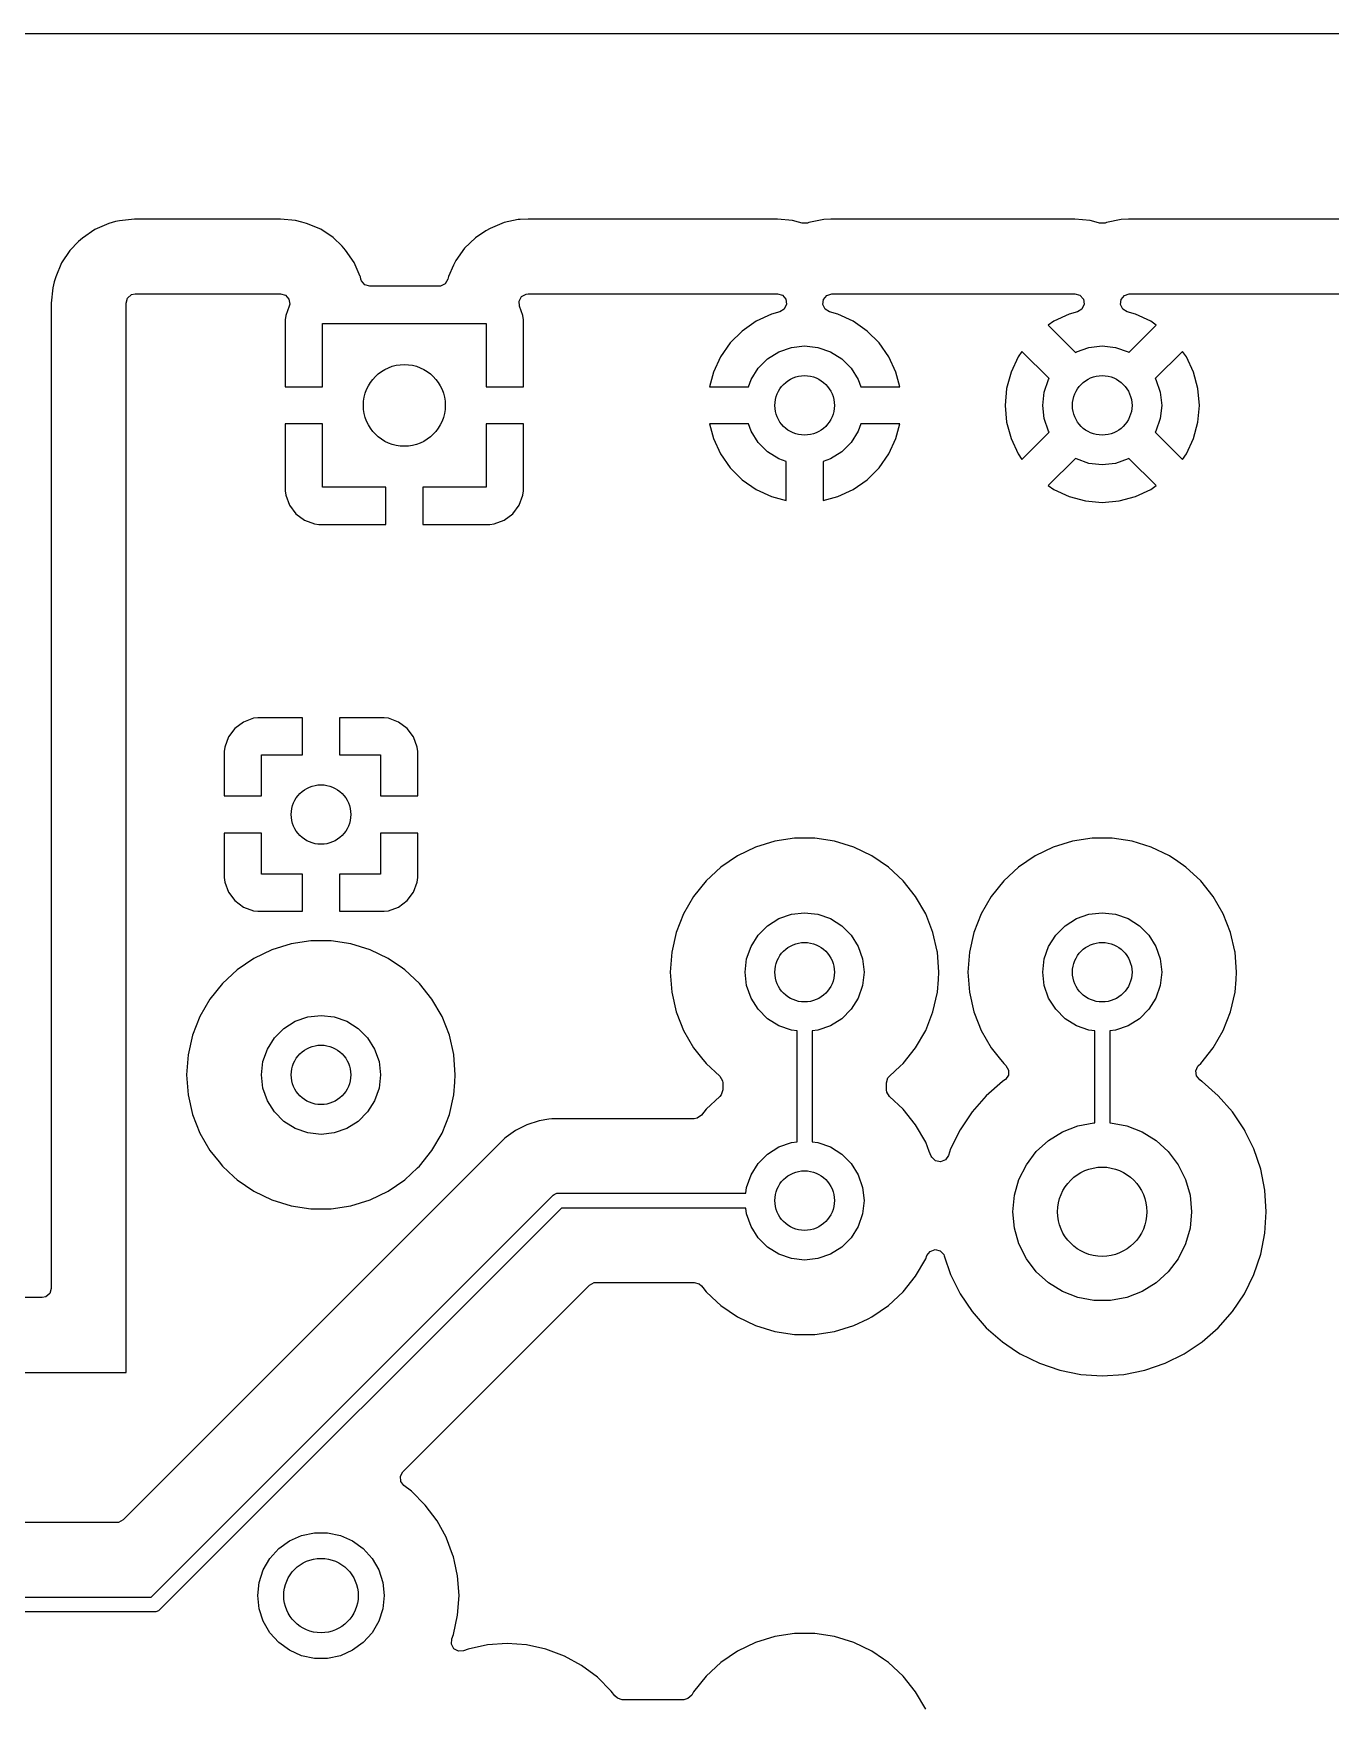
# Model space of a CAD drawing. Extents: x 2.85 to 10.26, y -4.55 to -2.42.
# Drawn here: x 4.006 to 4.692, y -3.307 to -2.421 of the extents above; entities that cross this region are included whole.
import ezdxf

# ---------------------------------------------------------------- set-up
doc = ezdxf.new("R2010")
doc.units = 0
doc.header["$MEASUREMENT"] = 0
doc.layers.add('BLACK', color=7, linetype='CONTINUOUS')

msp = doc.modelspace()

# ---------------------------------------------------------------- linework, layer by layer
at = {"layer": 'BLACK', "linetype": 'CONTINUOUS'}
for p, q in [((3.84346, -2.42128), (5.32167, -2.42128)), ((4.0386, -2.52497), (4.03205, -2.52958)), ((4.04595, -2.52178), (4.0386, -2.52497)), ((4.0386, -2.52497), (4.0386, -2.52497)), ((4.04956, -2.52081), (4.04595, -2.52178)), ((4.05158, -2.52037), (4.04956, -2.52081)), ((4.05954, -2.51947), (4.05158, -2.52037)), ((4.05997, -2.51947), (4.05954, -2.51947)), ((4.05954, -2.51947), (4.05954, -2.51947)), ((4.06, -2.51947), (4.05997, -2.51947)), ((4.13689, -2.51947), (4.06, -2.51947)), ((4.14486, -2.52028), (4.13689, -2.51947)), ((4.13689, -2.51947), (4.13689, -2.51947)), ((4.14804, -2.52107), (4.14486, -2.52028)), ((4.14486, -2.52028), (4.14486, -2.52028)), ((4.14486, -2.52028), (4.14486, -2.52028)), ((4.15068, -2.52185), (4.14804, -2.52107)), ((4.14804, -2.52107), (4.14804, -2.52107)), ((4.14804, -2.52107), (4.14804, -2.52107)), ((4.1581, -2.52487), (4.15068, -2.52185)), ((4.15068, -2.52185), (4.15068, -2.52185)), ((4.16476, -2.52932), (4.1581, -2.52487)), ((4.1581, -2.52487), (4.1581, -2.52487)), ((4.24783, -2.52442), (4.24541, -2.52574)), ((4.25521, -2.52131), (4.24783, -2.52442)), ((4.24783, -2.52442), (4.24783, -2.52442)), ((4.26257, -2.51981), (4.25521, -2.52131)), ((4.2636, -2.5197), (4.26257, -2.51981)), ((4.26361, -2.5197), (4.2636, -2.5197)), ((4.26784, -2.51947), (4.26361, -2.5197)), ((4.39974, -2.51947), (4.26784, -2.51947)), ((4.26784, -2.51947), (4.26784, -2.51947)), ((4.40771, -2.52028), (4.39974, -2.51947)), ((4.39974, -2.51947), (4.39974, -2.51947)), ((4.41089, -2.52107), (4.40771, -2.52028)), ((4.40771, -2.52028), (4.40771, -2.52028)), ((4.40771, -2.52028), (4.40771, -2.52028)), ((4.4128, -2.52163), (4.41089, -2.52107)), ((4.41089, -2.52107), (4.41089, -2.52107)), ((4.41089, -2.52107), (4.41089, -2.52107)), ((4.41291, -2.52166), (4.4128, -2.52163)), ((4.41566, -2.5216), (4.41291, -2.52166)), ((4.41644, -2.52135), (4.41566, -2.5216)), ((4.42427, -2.5197), (4.41644, -2.52135)), ((4.41644, -2.52135), (4.41644, -2.52135)), ((4.42802, -2.51947), (4.42427, -2.5197)), ((4.42427, -2.5197), (4.42427, -2.5197)), ((4.42813, -2.51947), (4.42802, -2.51947)), ((4.42802, -2.51947), (4.42802, -2.51947)), ((4.42847, -2.51947), (4.42813, -2.51947)), ((4.42861, -2.51947), (4.42847, -2.51947)), ((4.55722, -2.51947), (4.42861, -2.51947)), ((4.56519, -2.52028), (4.55722, -2.51947)), ((4.55722, -2.51947), (4.55722, -2.51947)), ((4.56837, -2.52107), (4.56519, -2.52028)), ((4.56519, -2.52028), (4.56519, -2.52028)), ((4.56519, -2.52028), (4.56519, -2.52028)), ((4.57028, -2.52163), (4.56837, -2.52107)), ((4.56837, -2.52107), (4.56837, -2.52107)), ((4.56837, -2.52107), (4.56837, -2.52107)), ((4.57039, -2.52166), (4.57028, -2.52163)), ((4.57314, -2.5216), (4.57039, -2.52166)), ((4.57392, -2.52135), (4.57314, -2.5216)), ((4.58175, -2.5197), (4.57392, -2.52135)), ((4.57392, -2.52135), (4.57392, -2.52135)), ((4.5855, -2.51947), (4.58175, -2.5197)), ((4.58175, -2.5197), (4.58175, -2.5197)), ((4.58562, -2.51947), (4.5855, -2.51947)), ((4.5855, -2.51947), (4.5855, -2.51947)), ((4.58595, -2.51947), (4.58562, -2.51947)), ((4.58609, -2.51947), (4.58595, -2.51947)), ((4.79827, -2.51947), (4.58609, -2.51947)), ((4.02997, -2.53138), (4.02539, -2.53607)), ((4.03205, -2.52958), (4.02997, -2.53138)), ((4.03205, -2.52958), (4.03205, -2.52958)), ((4.16944, -2.53391), (4.16476, -2.52932)), ((4.16476, -2.52932), (4.16476, -2.52932)), ((4.17125, -2.53599), (4.16944, -2.53391)), ((4.23994, -2.52935), (4.23417, -2.53491)), ((4.24541, -2.52574), (4.23994, -2.52935)), ((4.02093, -2.54273), (4.01791, -2.55014)), ((4.02539, -2.53607), (4.02093, -2.54273)), ((4.02093, -2.54273), (4.02093, -2.54273)), ((4.17585, -2.54254), (4.17125, -2.53599)), ((4.17125, -2.53599), (4.17125, -2.53599)), ((4.17125, -2.53599), (4.17125, -2.53599)), ((4.17904, -2.54988), (4.17585, -2.54254)), ((4.17585, -2.54254), (4.17585, -2.54254)), ((4.22964, -2.54151), (4.22832, -2.54393)), ((4.23417, -2.53491), (4.22964, -2.54151)), ((4.22964, -2.54151), (4.22964, -2.54151)), ((4.01791, -2.55014), (4.01714, -2.55278)), ((4.01791, -2.55014), (4.01791, -2.55014)), ((4.1791, -2.55014), (4.17904, -2.54988)), ((4.17904, -2.54988), (4.17904, -2.54988)), ((4.17904, -2.54988), (4.17904, -2.54988)), ((4.17937, -2.55131), (4.1791, -2.55014)), ((4.17969, -2.55224), (4.17937, -2.55131)), ((4.22533, -2.55134), (4.22397, -2.55373)), ((4.22567, -2.54992), (4.22533, -2.55134)), ((4.22832, -2.54393), (4.22567, -2.54992)), ((4.22832, -2.54393), (4.22832, -2.54393)), ((4.01634, -2.55597), (4.01553, -2.56394)), ((4.01714, -2.55278), (4.01634, -2.55597)), ((4.05589, -2.5613), (4.05797, -2.5595)), ((4.05797, -2.5595), (4.06, -2.55906)), ((4.06, -2.55906), (4.13689, -2.55906)), ((4.13689, -2.55906), (4.13953, -2.55983)), ((4.13953, -2.55983), (4.14133, -2.56191)), ((4.18149, -2.55432), (4.17969, -2.55224)), ((4.18413, -2.5551), (4.18149, -2.55432)), ((4.22058, -2.5551), (4.18413, -2.5551)), ((4.22153, -2.55501), (4.22058, -2.5551)), ((4.22397, -2.55373), (4.22153, -2.55501)), ((4.26307, -2.5629), (4.26438, -2.56048)), ((4.26438, -2.56048), (4.2668, -2.55917)), ((4.2668, -2.55917), (4.26784, -2.55906)), ((4.26784, -2.55906), (4.39974, -2.55906)), ((4.39974, -2.55906), (4.40238, -2.55983)), ((4.40238, -2.55983), (4.40418, -2.56191)), ((4.42412, -2.56202), (4.42587, -2.55989)), ((4.42587, -2.55989), (4.42849, -2.55906)), ((4.42849, -2.55906), (4.42861, -2.55906)), ((4.42861, -2.55906), (4.55722, -2.55906)), ((4.55722, -2.55906), (4.55986, -2.55983)), ((4.55986, -2.55983), (4.56166, -2.56191)), ((4.5816, -2.56202), (4.58335, -2.55989)), ((4.58335, -2.55989), (4.58597, -2.55906)), ((4.58597, -2.55906), (4.58609, -2.55906)), ((4.58609, -2.55906), (4.79827, -2.55906)), ((4.01553, -2.56394), (4.01553, -3.08545)), ((4.05512, -2.56394), (4.05589, -2.5613)), ((4.05512, -2.80127), (4.05512, -2.56394)), ((4.14146, -2.56564), (4.13962, -2.57058)), ((4.14133, -2.56191), (4.14172, -2.56463)), ((4.14172, -2.56463), (4.14146, -2.56564)), ((4.26326, -2.56564), (4.26307, -2.5629)), ((4.2651, -2.57058), (4.26326, -2.56564)), ((4.401, -2.56865), (4.3966, -2.56983)), ((4.40111, -2.56862), (4.401, -2.56865)), ((4.40343, -2.56713), (4.40111, -2.56862)), ((4.40457, -2.56463), (4.40343, -2.56713)), ((4.40418, -2.56191), (4.40457, -2.56463)), ((4.42379, -2.56475), (4.42412, -2.56202)), ((4.42499, -2.56722), (4.42379, -2.56475)), ((4.42734, -2.56865), (4.42499, -2.56722)), ((4.43174, -2.56983), (4.42734, -2.56865)), ((4.55848, -2.56865), (4.55408, -2.56983)), ((4.5586, -2.56862), (4.55848, -2.56865)), ((4.56091, -2.56713), (4.5586, -2.56862)), ((4.56205, -2.56463), (4.56091, -2.56713)), ((4.56166, -2.56191), (4.56205, -2.56463)), ((4.58127, -2.56475), (4.5816, -2.56202)), ((4.58247, -2.56722), (4.58127, -2.56475)), ((4.58482, -2.56865), (4.58247, -2.56722)), ((4.58923, -2.56983), (4.58482, -2.56865)), ((4.13962, -2.57058), (4.13937, -2.57292)), ((4.13937, -2.57292), (4.13937, -2.60827)), ((4.13962, -2.57058), (4.13962, -2.57058)), ((4.15906, -2.60827), (4.15906, -2.5748)), ((4.15906, -2.5748), (4.24567, -2.5748)), ((4.24567, -2.5748), (4.24567, -2.60827)), ((4.26535, -2.57292), (4.2651, -2.57058)), ((4.2651, -2.57058), (4.2651, -2.57058)), ((4.26535, -2.60827), (4.26535, -2.57292)), ((4.26535, -2.57292), (4.26535, -2.57292)), ((4.38848, -2.57362), (4.38115, -2.57875)), ((4.3966, -2.56983), (4.38848, -2.57362)), ((4.3966, -2.56983), (4.3966, -2.56983)), ((4.43175, -2.56983), (4.43174, -2.56983)), ((4.43986, -2.57362), (4.43175, -2.56983)), ((4.4472, -2.57875), (4.43986, -2.57362)), ((4.54597, -2.57362), (4.54309, -2.57563)), ((4.54309, -2.57563), (4.54309, -2.57563)), ((4.54309, -2.57563), (4.5575, -2.59004)), ((4.55408, -2.56983), (4.54597, -2.57362)), ((4.54597, -2.57362), (4.54597, -2.57362)), ((4.55408, -2.56983), (4.55408, -2.56983)), ((4.58581, -2.59004), (4.60022, -2.57563)), ((4.59734, -2.57362), (4.58923, -2.56983)), ((4.58923, -2.56983), (4.58923, -2.56983)), ((4.60022, -2.57563), (4.59734, -2.57362)), ((4.37482, -2.58509), (4.36968, -2.59242)), ((4.38115, -2.57875), (4.37482, -2.58509)), ((4.40716, -2.5874), (4.41417, -2.58661)), ((4.41417, -2.58661), (4.42118, -2.5874)), ((4.45353, -2.58509), (4.4472, -2.57875)), ((4.45867, -2.59242), (4.45353, -2.58509)), ((4.56464, -2.5874), (4.57165, -2.58661)), ((4.57165, -2.58661), (4.57866, -2.5874)), ((4.36968, -2.59242), (4.3659, -2.60054)), ((4.38955, -2.59847), (4.39454, -2.59349)), ((4.39454, -2.59349), (4.40051, -2.58973)), ((4.40051, -2.58973), (4.40716, -2.5874)), ((4.42118, -2.5874), (4.42784, -2.58973)), ((4.42784, -2.58973), (4.43381, -2.59349)), ((4.43381, -2.59349), (4.4388, -2.59847)), ((4.46245, -2.60054), (4.45867, -2.59242)), ((4.52716, -2.59242), (4.52338, -2.60054)), ((4.52917, -2.58955), (4.52716, -2.59242)), ((4.52716, -2.59242), (4.52716, -2.59242)), ((4.54358, -2.60396), (4.52917, -2.58955)), ((4.52917, -2.58955), (4.52917, -2.58955)), ((4.5575, -2.59004), (4.55799, -2.58973)), ((4.55799, -2.58973), (4.56464, -2.5874)), ((4.57866, -2.5874), (4.58532, -2.58973)), ((4.58532, -2.58973), (4.58581, -2.59004)), ((4.61413, -2.58955), (4.59972, -2.60396)), ((4.61615, -2.59242), (4.61413, -2.58955)), ((4.61993, -2.60054), (4.61615, -2.59242)), ((4.61615, -2.59242), (4.61615, -2.59242)), ((4.36589, -2.60054), (4.36382, -2.60827)), ((4.3659, -2.60054), (4.36589, -2.60054)), ((4.38446, -2.60827), (4.3858, -2.60444)), ((4.3858, -2.60444), (4.38955, -2.59847)), ((4.4388, -2.59847), (4.44255, -2.60444)), ((4.44255, -2.60444), (4.44389, -2.60827)), ((4.46452, -2.60827), (4.46245, -2.60054)), ((4.46245, -2.60054), (4.46245, -2.60054)), ((4.52338, -2.60054), (4.52106, -2.60919)), ((4.52338, -2.60054), (4.52338, -2.60054)), ((4.54095, -2.6111), (4.54328, -2.60444)), ((4.54328, -2.60444), (4.54358, -2.60396)), ((4.59972, -2.60396), (4.60003, -2.60444)), ((4.60003, -2.60444), (4.60236, -2.6111)), ((4.62225, -2.60919), (4.61993, -2.60054)), ((4.61993, -2.60054), (4.61993, -2.60054)), ((4.13937, -2.60827), (4.15906, -2.60827)), ((4.24567, -2.60827), (4.26535, -2.60827)), ((4.36382, -2.60827), (4.36382, -2.60827)), ((4.36382, -2.60827), (4.38446, -2.60827)), ((4.44389, -2.60827), (4.46452, -2.60827)), ((4.46452, -2.60827), (4.46452, -2.60827)), ((4.52106, -2.60919), (4.52028, -2.61811)), ((4.52106, -2.60919), (4.52106, -2.60919)), ((4.54016, -2.61811), (4.54095, -2.6111)), ((4.60236, -2.6111), (4.60315, -2.61811)), ((4.62303, -2.61811), (4.62225, -2.60919)), ((4.62225, -2.60919), (4.62225, -2.60919)), ((4.52028, -2.61811), (4.52028, -2.61811)), ((4.52028, -2.61811), (4.52106, -2.62703)), ((4.54095, -2.62512), (4.54016, -2.61811)), ((4.60315, -2.61811), (4.60236, -2.62512)), ((4.62225, -2.62703), (4.62303, -2.61811)), ((4.62303, -2.61811), (4.62303, -2.61811)), ((4.13937, -2.62795), (4.13937, -2.6633)), ((4.15906, -2.62795), (4.13937, -2.62795)), ((4.15906, -2.66142), (4.15906, -2.62795)), ((4.26535, -2.62795), (4.24567, -2.62795)), ((4.24567, -2.62795), (4.24567, -2.66142)), ((4.26535, -2.6633), (4.26535, -2.62795)), ((4.36382, -2.62795), (4.36589, -2.63568)), ((4.38446, -2.62795), (4.36382, -2.62795)), ((4.3858, -2.63178), (4.38446, -2.62795)), ((4.44389, -2.62795), (4.44255, -2.63178)), ((4.46452, -2.62795), (4.44389, -2.62795)), ((4.46245, -2.63568), (4.46452, -2.62795)), ((4.52106, -2.62703), (4.52106, -2.62703)), ((4.52106, -2.62703), (4.52338, -2.63568)), ((4.54328, -2.63178), (4.54095, -2.62512)), ((4.60236, -2.62512), (4.60003, -2.63178)), ((4.61993, -2.63568), (4.62225, -2.62703)), ((4.62225, -2.62703), (4.62225, -2.62703)), ((4.36589, -2.63568), (4.3659, -2.63568)), ((4.3659, -2.63568), (4.36968, -2.6438)), ((4.38955, -2.63775), (4.3858, -2.63178)), ((4.39454, -2.64273), (4.38955, -2.63775)), ((4.4388, -2.63775), (4.43381, -2.64273)), ((4.44255, -2.63178), (4.4388, -2.63775)), ((4.45867, -2.6438), (4.46245, -2.63568)), ((4.46245, -2.63568), (4.46245, -2.63568)), ((4.52338, -2.63568), (4.52338, -2.63568)), ((4.52338, -2.63568), (4.52716, -2.6438)), ((4.52917, -2.64667), (4.54358, -2.63226)), ((4.54358, -2.63226), (4.54328, -2.63178)), ((4.60003, -2.63178), (4.59972, -2.63226)), ((4.59972, -2.63226), (4.61413, -2.64667)), ((4.61615, -2.6438), (4.61993, -2.63568)), ((4.61993, -2.63568), (4.61993, -2.63568)), ((4.36968, -2.6438), (4.37482, -2.65113)), ((4.40051, -2.64649), (4.39454, -2.64273)), ((4.40433, -2.64782), (4.40051, -2.64649)), ((4.40433, -2.66846), (4.40433, -2.64782)), ((4.42784, -2.64649), (4.42402, -2.64782)), ((4.42402, -2.64782), (4.42402, -2.66846)), ((4.43381, -2.64273), (4.42784, -2.64649)), ((4.45353, -2.65113), (4.45867, -2.6438)), ((4.52716, -2.6438), (4.52917, -2.64667)), ((4.5575, -2.64618), (4.54309, -2.66059)), ((4.55799, -2.64649), (4.5575, -2.64618)), ((4.56464, -2.64882), (4.55799, -2.64649)), ((4.57165, -2.64961), (4.56464, -2.64882)), ((4.57866, -2.64882), (4.57165, -2.64961)), ((4.58532, -2.64649), (4.57866, -2.64882)), ((4.58581, -2.64618), (4.58532, -2.64649)), ((4.60022, -2.66059), (4.58581, -2.64618)), ((4.61413, -2.64667), (4.61615, -2.6438)), ((4.37482, -2.65113), (4.38115, -2.65747)), ((4.38115, -2.65747), (4.38848, -2.6626)), ((4.43986, -2.6626), (4.4472, -2.65747)), ((4.4472, -2.65747), (4.45353, -2.65113)), ((4.13937, -2.6633), (4.13962, -2.66564)), ((4.13962, -2.66564), (4.13962, -2.66564)), ((4.13962, -2.66564), (4.1416, -2.67095)), ((4.19252, -2.66142), (4.15906, -2.66142)), ((4.19252, -2.6811), (4.19252, -2.66142)), ((4.24567, -2.66142), (4.2122, -2.66142)), ((4.2122, -2.66142), (4.2122, -2.6811)), ((4.26312, -2.67095), (4.2651, -2.66564)), ((4.2651, -2.66564), (4.26535, -2.6633)), ((4.2651, -2.66564), (4.2651, -2.66564)), ((4.26535, -2.6633), (4.26535, -2.6633)), ((4.38848, -2.6626), (4.3966, -2.66639)), ((4.3966, -2.66639), (4.3966, -2.66639)), ((4.3966, -2.66639), (4.40433, -2.66846)), ((4.42402, -2.66846), (4.43174, -2.66639)), ((4.43174, -2.66639), (4.43175, -2.66639)), ((4.43175, -2.66639), (4.43986, -2.6626)), ((4.54309, -2.66059), (4.54597, -2.6626)), ((4.54597, -2.6626), (4.54597, -2.6626)), ((4.54597, -2.6626), (4.55408, -2.66639)), ((4.55408, -2.66639), (4.55408, -2.66639)), ((4.55408, -2.66639), (4.56273, -2.66871)), ((4.58058, -2.66871), (4.58923, -2.66639)), ((4.58923, -2.66639), (4.59734, -2.6626)), ((4.58923, -2.66639), (4.58923, -2.66639)), ((4.59734, -2.6626), (4.60022, -2.66059)), ((4.1416, -2.67095), (4.1416, -2.67095)), ((4.1416, -2.67095), (4.14499, -2.67548)), ((4.14499, -2.67548), (4.14499, -2.67548)), ((4.14499, -2.67548), (4.14952, -2.67887)), ((4.2552, -2.67887), (4.25973, -2.67548)), ((4.25973, -2.67548), (4.26312, -2.67095)), ((4.25973, -2.67548), (4.25973, -2.67548)), ((4.26312, -2.67095), (4.26312, -2.67095)), ((4.40433, -2.66846), (4.40433, -2.66846)), ((4.56273, -2.66871), (4.56273, -2.66871)), ((4.56273, -2.66871), (4.57165, -2.66949)), ((4.57165, -2.66949), (4.58057, -2.66871)), ((4.57165, -2.66949), (4.57165, -2.66949)), ((4.58057, -2.66871), (4.58058, -2.66871)), ((4.14952, -2.67887), (4.14952, -2.67887)), ((4.14952, -2.67887), (4.15483, -2.68085)), ((4.15483, -2.68085), (4.15483, -2.68085)), ((4.15483, -2.68085), (4.15717, -2.6811)), ((4.15717, -2.6811), (4.15717, -2.6811)), ((4.15717, -2.6811), (4.19252, -2.6811)), ((4.2122, -2.6811), (4.24755, -2.6811)), ((4.24755, -2.6811), (4.2499, -2.68085)), ((4.24755, -2.6811), (4.24755, -2.6811)), ((4.2499, -2.68085), (4.2552, -2.67887)), ((4.2499, -2.68085), (4.2499, -2.68085)), ((4.2552, -2.67887), (4.2552, -2.67887)), ((4.11271, -2.78909), (4.10932, -2.79362)), ((4.11724, -2.78569), (4.11271, -2.78909)), ((4.11271, -2.78909), (4.11271, -2.78909)), ((4.12254, -2.78372), (4.11724, -2.78569)), ((4.11724, -2.78569), (4.11724, -2.78569)), ((4.12489, -2.78346), (4.12254, -2.78372)), ((4.12254, -2.78372), (4.12254, -2.78372)), ((4.14843, -2.78346), (4.12489, -2.78346)), ((4.14843, -2.80315), (4.14843, -2.78346)), ((4.19165, -2.78346), (4.16811, -2.78346)), ((4.16811, -2.78346), (4.16811, -2.80315)), ((4.19399, -2.78372), (4.19165, -2.78346)), ((4.19929, -2.78569), (4.19399, -2.78372)), ((4.19399, -2.78372), (4.19399, -2.78372)), ((4.1993, -2.78569), (4.19929, -2.78569)), ((4.20383, -2.78909), (4.1993, -2.78569)), ((4.20722, -2.79362), (4.20383, -2.78909)), ((4.20383, -2.78909), (4.20383, -2.78909)), ((4.10734, -2.79892), (4.10709, -2.80127)), ((4.10932, -2.79362), (4.10734, -2.79892)), ((4.10734, -2.79892), (4.10734, -2.79892)), ((4.10932, -2.79362), (4.10932, -2.79362)), ((4.2092, -2.79892), (4.20722, -2.79362)), ((4.20722, -2.79362), (4.20722, -2.79362)), ((4.20945, -2.80127), (4.2092, -2.79892)), ((4.2092, -2.79892), (4.2092, -2.79892)), ((4.05512, -2.97244), (4.05512, -2.80127)), ((4.10709, -2.80127), (4.10709, -2.8248)), ((4.12677, -2.8248), (4.12677, -2.80315)), ((4.12677, -2.80315), (4.14843, -2.80315)), ((4.16811, -2.80315), (4.18976, -2.80315)), ((4.18976, -2.80315), (4.18976, -2.8248)), ((4.20945, -2.8248), (4.20945, -2.80127)), ((4.20945, -2.80127), (4.20945, -2.80127)), ((4.10709, -2.8248), (4.12677, -2.8248)), ((4.18976, -2.8248), (4.20945, -2.8248)), ((4.10709, -2.84449), (4.10709, -2.86803)), ((4.12677, -2.84449), (4.10709, -2.84449)), ((4.12677, -2.86614), (4.12677, -2.84449)), ((4.20945, -2.84449), (4.18976, -2.84449)), ((4.18976, -2.84449), (4.18976, -2.86614)), ((4.20945, -2.86802), (4.20945, -2.84449)), ((4.3882, -2.85194), (4.37863, -2.85655)), ((4.39836, -2.84881), (4.3882, -2.85194)), ((4.40886, -2.84722), (4.39836, -2.84881)), ((4.39836, -2.84881), (4.39836, -2.84881)), ((4.41949, -2.84722), (4.40886, -2.84722)), ((4.40886, -2.84722), (4.40886, -2.84722)), ((4.42999, -2.84881), (4.41949, -2.84722)), ((4.41949, -2.84722), (4.41949, -2.84722)), ((4.44014, -2.85194), (4.42999, -2.84881)), ((4.42999, -2.84881), (4.42999, -2.84881)), ((4.44972, -2.85655), (4.44014, -2.85194)), ((4.44014, -2.85194), (4.44014, -2.85194)), ((4.54568, -2.85194), (4.53611, -2.85655)), ((4.55584, -2.84881), (4.54568, -2.85194)), ((4.56634, -2.84722), (4.55584, -2.84881)), ((4.55584, -2.84881), (4.55584, -2.84881)), ((4.57697, -2.84722), (4.56634, -2.84722)), ((4.56634, -2.84722), (4.56634, -2.84722)), ((4.58747, -2.84881), (4.57697, -2.84722)), ((4.57697, -2.84722), (4.57697, -2.84722)), ((4.59762, -2.85194), (4.58747, -2.84881)), ((4.58747, -2.84881), (4.58747, -2.84881)), ((4.6072, -2.85655), (4.59762, -2.85194)), ((4.59762, -2.85194), (4.59762, -2.85194)), ((4.37863, -2.85655), (4.36985, -2.86253)), ((4.4541, -2.85954), (4.44972, -2.85655)), ((4.44972, -2.85655), (4.44972, -2.85655)), ((4.44972, -2.85655), (4.44972, -2.85655)), ((4.44972, -2.85655), (4.44972, -2.85655)), ((4.45849, -2.86253), (4.4541, -2.85954)), ((4.53611, -2.85655), (4.52733, -2.86253)), ((4.61158, -2.85954), (4.6072, -2.85655)), ((4.6072, -2.85655), (4.6072, -2.85655)), ((4.6072, -2.85655), (4.6072, -2.85655)), ((4.6072, -2.85655), (4.6072, -2.85655)), ((4.61597, -2.86253), (4.61158, -2.85954)), ((4.10709, -2.86803), (4.10734, -2.87037)), ((4.10734, -2.87037), (4.10734, -2.87037)), ((4.10734, -2.87037), (4.10932, -2.87567)), ((4.14843, -2.86614), (4.12677, -2.86614)), ((4.14843, -2.88583), (4.14843, -2.86614)), ((4.18976, -2.86614), (4.16811, -2.86614)), ((4.16811, -2.86614), (4.16811, -2.88583)), ((4.20722, -2.87567), (4.2092, -2.87037)), ((4.2092, -2.87037), (4.20945, -2.86803)), ((4.2092, -2.87037), (4.2092, -2.87037)), ((4.20945, -2.86803), (4.20945, -2.86802)), ((4.36206, -2.86976), (4.35544, -2.87807)), ((4.36985, -2.86253), (4.36206, -2.86976)), ((4.46628, -2.86976), (4.45849, -2.86253)), ((4.47291, -2.87807), (4.46628, -2.86976)), ((4.46628, -2.86976), (4.46628, -2.86976)), ((4.46628, -2.86976), (4.46628, -2.86976)), ((4.51954, -2.86976), (4.51292, -2.87807)), ((4.52733, -2.86253), (4.51954, -2.86976)), ((4.62376, -2.86976), (4.61597, -2.86253)), ((4.63039, -2.87807), (4.62376, -2.86976)), ((4.62376, -2.86976), (4.62376, -2.86976)), ((4.62376, -2.86976), (4.62376, -2.86976)), ((4.10932, -2.87567), (4.10932, -2.87567)), ((4.10932, -2.87567), (4.11271, -2.8802)), ((4.20383, -2.8802), (4.20722, -2.87567)), ((4.20722, -2.87567), (4.20722, -2.87567)), ((4.35544, -2.87807), (4.35013, -2.88727)), ((4.47822, -2.88727), (4.47291, -2.87807)), ((4.51292, -2.87807), (4.50761, -2.88727)), ((4.6357, -2.88727), (4.63039, -2.87807)), ((4.11271, -2.8802), (4.11271, -2.8802)), ((4.11271, -2.8802), (4.11724, -2.8836)), ((4.11724, -2.8836), (4.11724, -2.8836)), ((4.11724, -2.8836), (4.12254, -2.88557)), ((4.12254, -2.88557), (4.12254, -2.88557)), ((4.12254, -2.88557), (4.12489, -2.88583)), ((4.12489, -2.88583), (4.12489, -2.88583)), ((4.12489, -2.88583), (4.14843, -2.88583)), ((4.16811, -2.88583), (4.19165, -2.88583)), ((4.19165, -2.88583), (4.19399, -2.88557)), ((4.19165, -2.88583), (4.19165, -2.88583)), ((4.19399, -2.88557), (4.19929, -2.8836)), ((4.19399, -2.88557), (4.19399, -2.88557)), ((4.19929, -2.8836), (4.1993, -2.8836)), ((4.1993, -2.8836), (4.20383, -2.8802)), ((4.20383, -2.8802), (4.20383, -2.8802)), ((4.35013, -2.88727), (4.34625, -2.89716)), ((4.35013, -2.88727), (4.35013, -2.88727)), ((4.40051, -2.88973), (4.40716, -2.8874)), ((4.40716, -2.8874), (4.41417, -2.88661)), ((4.41417, -2.88661), (4.42118, -2.8874)), ((4.42118, -2.8874), (4.42784, -2.88973)), ((4.4821, -2.89716), (4.47822, -2.88727)), ((4.50761, -2.88727), (4.50373, -2.89716)), ((4.50761, -2.88727), (4.50761, -2.88727)), ((4.55799, -2.88973), (4.56464, -2.8874)), ((4.56464, -2.8874), (4.57165, -2.88661)), ((4.57165, -2.88661), (4.57866, -2.8874)), ((4.57866, -2.8874), (4.58532, -2.88973)), ((4.63958, -2.89716), (4.6357, -2.88727)), ((4.34625, -2.89716), (4.34388, -2.90752)), ((4.34625, -2.89716), (4.34625, -2.89716)), ((4.38955, -2.89847), (4.39454, -2.89349)), ((4.39454, -2.89349), (4.40051, -2.88973)), ((4.42784, -2.88973), (4.43381, -2.89349)), ((4.43381, -2.89349), (4.4388, -2.89847)), ((4.48436, -2.90705), (4.4821, -2.89716)), ((4.50373, -2.89716), (4.50136, -2.90752)), ((4.50373, -2.89716), (4.50373, -2.89716)), ((4.54703, -2.89847), (4.55202, -2.89349)), ((4.55202, -2.89349), (4.55799, -2.88973)), ((4.58532, -2.88973), (4.59129, -2.89349)), ((4.59129, -2.89349), (4.59628, -2.89847)), ((4.64184, -2.90705), (4.63958, -2.89716)), ((4.14245, -2.90314), (4.1323, -2.90627)), ((4.15296, -2.90156), (4.14245, -2.90314)), ((4.14245, -2.90314), (4.14245, -2.90314)), ((4.16358, -2.90156), (4.15296, -2.90156)), ((4.15296, -2.90156), (4.15296, -2.90156)), ((4.17409, -2.90314), (4.16358, -2.90156)), ((4.16358, -2.90156), (4.16358, -2.90156)), ((4.18424, -2.90627), (4.17409, -2.90314)), ((4.17409, -2.90314), (4.17409, -2.90314)), ((4.38347, -2.9111), (4.3858, -2.90444)), ((4.3858, -2.90444), (4.38955, -2.89847)), ((4.4388, -2.89847), (4.44255, -2.90444)), ((4.44255, -2.90444), (4.44488, -2.9111)), ((4.54095, -2.9111), (4.54328, -2.90444)), ((4.54328, -2.90444), (4.54703, -2.89847)), ((4.59628, -2.89847), (4.60003, -2.90444)), ((4.60003, -2.90444), (4.60236, -2.9111)), ((4.12273, -2.91088), (4.11395, -2.91686)), ((4.1323, -2.90627), (4.12273, -2.91088)), ((4.19381, -2.91088), (4.18424, -2.90627)), ((4.18424, -2.90627), (4.18424, -2.90627)), ((4.2014, -2.91606), (4.19381, -2.91088)), ((4.19381, -2.91088), (4.19381, -2.91088)), ((4.19381, -2.91088), (4.19381, -2.91088)), ((4.19381, -2.91088), (4.19381, -2.91088)), ((4.34388, -2.90752), (4.34309, -2.91811)), ((4.38268, -2.91811), (4.38347, -2.9111)), ((4.44488, -2.9111), (4.44567, -2.91811)), ((4.48446, -2.90752), (4.48436, -2.90705)), ((4.48526, -2.91811), (4.48446, -2.90752)), ((4.50136, -2.90752), (4.50057, -2.91811)), ((4.54016, -2.91811), (4.54095, -2.9111)), ((4.60236, -2.9111), (4.60315, -2.91811)), ((4.64194, -2.90752), (4.64184, -2.90705)), ((4.64274, -2.91811), (4.64194, -2.90752)), ((4.11395, -2.91686), (4.10616, -2.92409)), ((4.20259, -2.91686), (4.2014, -2.91606)), ((4.21038, -2.92409), (4.20259, -2.91686)), ((4.34309, -2.91811), (4.34309, -2.91811)), ((4.34309, -2.91811), (4.34388, -2.9287)), ((4.38347, -2.92512), (4.38268, -2.91811)), ((4.44567, -2.91811), (4.44488, -2.92512)), ((4.48446, -2.9287), (4.48497, -2.92191)), ((4.48497, -2.92191), (4.48526, -2.91811)), ((4.48526, -2.91811), (4.48526, -2.91811)), ((4.50057, -2.91811), (4.50057, -2.91811)), ((4.50057, -2.91811), (4.50136, -2.9287)), ((4.54095, -2.92512), (4.54016, -2.91811)), ((4.60315, -2.91811), (4.60236, -2.92512)), ((4.64194, -2.9287), (4.64245, -2.92191)), ((4.64245, -2.92191), (4.64274, -2.91811)), ((4.64274, -2.91811), (4.64274, -2.91811)), ((4.09953, -2.9324), (4.09422, -2.9416)), ((4.10616, -2.92409), (4.09953, -2.9324)), ((4.217, -2.9324), (4.21038, -2.92409)), ((4.21038, -2.92409), (4.21038, -2.92409)), ((4.21038, -2.92409), (4.21038, -2.92409)), ((4.22231, -2.9416), (4.217, -2.9324)), ((4.34388, -2.9287), (4.34625, -2.93906)), ((4.3858, -2.93178), (4.38347, -2.92512)), ((4.38955, -2.93775), (4.3858, -2.93178)), ((4.44255, -2.93178), (4.4388, -2.93775)), ((4.44488, -2.92512), (4.44255, -2.93178)), ((4.4821, -2.93906), (4.48446, -2.9287)), ((4.50136, -2.9287), (4.50373, -2.93906)), ((4.54328, -2.93178), (4.54095, -2.92512)), ((4.54703, -2.93775), (4.54328, -2.93178)), ((4.60003, -2.93178), (4.59628, -2.93775)), ((4.60236, -2.92512), (4.60003, -2.93178)), ((4.63958, -2.93906), (4.64194, -2.9287)), ((4.15126, -2.94173), (4.15827, -2.94094)), ((4.15827, -2.94094), (4.16528, -2.94173)), ((4.34625, -2.93906), (4.34625, -2.93906)), ((4.34625, -2.93906), (4.34852, -2.94486)), ((4.39454, -2.94273), (4.38955, -2.93775)), ((4.4388, -2.93775), (4.43381, -2.94273)), ((4.47822, -2.94895), (4.4821, -2.93906)), ((4.50373, -2.93906), (4.50373, -2.93906)), ((4.50373, -2.93906), (4.506, -2.94486)), ((4.55202, -2.94273), (4.54703, -2.93775)), ((4.59628, -2.93775), (4.59129, -2.94273)), ((4.6357, -2.94895), (4.63958, -2.93906)), ((4.09422, -2.9416), (4.09034, -2.95149)), ((4.09422, -2.9416), (4.09422, -2.9416)), ((4.13364, -2.9528), (4.13863, -2.94782)), ((4.13863, -2.94782), (4.1446, -2.94406)), ((4.1446, -2.94406), (4.15126, -2.94173)), ((4.16528, -2.94173), (4.17193, -2.94406)), ((4.17193, -2.94406), (4.17791, -2.94782)), ((4.17791, -2.94782), (4.18289, -2.9528)), ((4.22619, -2.95149), (4.22231, -2.9416)), ((4.34852, -2.94486), (4.35013, -2.94895)), ((4.35013, -2.94895), (4.35544, -2.95815)), ((4.40051, -2.94649), (4.39454, -2.94273)), ((4.40716, -2.94882), (4.40051, -2.94649)), ((4.41024, -2.94916), (4.40716, -2.94882)), ((4.41024, -3.00792), (4.41024, -2.94916)), ((4.42118, -2.94882), (4.41811, -2.94916)), ((4.41811, -2.94916), (4.41811, -3.00792)), ((4.42784, -2.94649), (4.42118, -2.94882)), ((4.43381, -2.94273), (4.42784, -2.94649)), ((4.47291, -2.95815), (4.47822, -2.94895)), ((4.506, -2.94486), (4.50761, -2.94895)), ((4.50761, -2.94895), (4.51292, -2.95815)), ((4.55799, -2.94649), (4.55202, -2.94273)), ((4.56464, -2.94882), (4.55799, -2.94649)), ((4.56772, -2.94916), (4.56464, -2.94882)), ((4.56772, -2.99784), (4.56772, -2.94916)), ((4.57866, -2.94882), (4.57559, -2.94916)), ((4.57559, -2.94916), (4.57559, -2.99784)), ((4.58532, -2.94649), (4.57866, -2.94882)), ((4.59129, -2.94273), (4.58532, -2.94649)), ((4.63039, -2.95815), (4.6357, -2.94895)), ((4.09034, -2.95149), (4.08798, -2.96185)), ((4.09034, -2.95149), (4.09034, -2.95149)), ((4.12756, -2.96543), (4.12989, -2.95878)), ((4.12989, -2.95878), (4.13364, -2.9528)), ((4.18289, -2.9528), (4.18664, -2.95878)), ((4.18664, -2.95878), (4.18897, -2.96543)), ((4.22853, -2.96174), (4.22619, -2.95149)), ((4.35544, -2.95815), (4.35958, -2.96335)), ((4.46628, -2.96646), (4.47291, -2.95815)), ((4.51292, -2.95815), (4.51707, -2.96335)), ((4.62376, -2.96646), (4.63039, -2.95815)), ((4.08798, -2.96185), (4.08718, -2.97244)), ((4.12677, -2.97244), (4.12756, -2.96543)), ((4.18897, -2.96543), (4.18976, -2.97244)), ((4.22856, -2.96185), (4.22853, -2.96174)), ((4.22935, -2.97244), (4.22856, -2.96185)), ((4.35958, -2.96335), (4.36206, -2.96646)), ((4.36206, -2.96646), (4.36929, -2.97316)), ((4.45906, -2.97316), (4.4648, -2.96783)), ((4.4648, -2.96783), (4.46628, -2.96646)), ((4.46628, -2.96646), (4.46628, -2.96646)), ((4.46628, -2.96646), (4.46628, -2.96646)), ((4.51707, -2.96335), (4.51954, -2.96646)), ((4.51954, -2.96646), (4.52068, -2.96752)), ((4.52068, -2.96752), (4.52209, -2.96988)), ((4.62113, -2.97031), (4.62231, -2.96783)), ((4.62231, -2.96783), (4.62263, -2.96752)), ((4.62263, -2.96752), (4.62376, -2.96646)), ((4.05512, -3.12992), (4.05512, -2.97244)), ((4.08718, -2.97244), (4.08798, -2.98304)), ((4.08718, -2.97244), (4.08718, -2.97244)), ((4.12756, -2.97945), (4.12677, -2.97244)), ((4.18976, -2.97244), (4.18897, -2.97945)), ((4.22856, -2.98304), (4.22906, -2.97638)), ((4.22906, -2.97638), (4.22935, -2.97244)), ((4.22935, -2.97244), (4.22935, -2.97244)), ((4.36929, -2.97316), (4.37069, -2.97552)), ((4.37069, -2.97552), (4.37085, -2.97674)), ((4.37085, -2.97674), (4.37085, -2.98035)), ((4.4575, -2.97674), (4.45827, -2.9741)), ((4.4575, -2.98035), (4.4575, -2.97674)), ((4.45827, -2.9741), (4.45906, -2.97316)), ((4.5188, -2.976), (4.51026, -2.98349)), ((4.52007, -2.97515), (4.5188, -2.976)), ((4.52043, -2.97489), (4.52007, -2.97515)), ((4.522, -2.97263), (4.52043, -2.97489)), ((4.52209, -2.96988), (4.522, -2.97263)), ((4.62147, -2.97304), (4.62113, -2.97031)), ((4.62323, -2.97515), (4.62147, -2.97304)), ((4.62438, -2.97592), (4.62323, -2.97515)), ((4.62451, -2.976), (4.62438, -2.97592)), ((4.63304, -2.98349), (4.62451, -2.976)), ((4.08798, -2.98304), (4.09034, -2.99339)), ((4.12989, -2.98611), (4.12756, -2.97945)), ((4.18897, -2.97945), (4.18664, -2.98611)), ((4.22619, -2.99339), (4.22856, -2.98304)), ((4.36929, -2.98393), (4.36206, -2.99063)), ((4.37007, -2.98299), (4.36929, -2.98393)), ((4.37085, -2.98035), (4.37007, -2.98299)), ((4.45765, -2.98156), (4.4575, -2.98035)), ((4.45906, -2.98393), (4.45765, -2.98156)), ((4.46628, -2.99063), (4.45906, -2.98393)), ((4.51026, -2.98349), (4.50277, -2.99203)), ((4.64053, -2.99203), (4.63304, -2.98349)), ((4.09034, -2.99339), (4.09034, -2.99339)), ((4.09034, -2.99339), (4.09421, -3.00325)), ((4.13364, -2.99208), (4.12989, -2.98611)), ((4.13863, -2.99707), (4.13364, -2.99208)), ((4.18289, -2.99208), (4.17791, -2.99707)), ((4.18664, -2.98611), (4.18289, -2.99208)), ((4.22231, -3.00328), (4.22619, -2.99339)), ((4.35952, -2.99381), (4.35727, -2.99539)), ((4.36206, -2.99063), (4.35952, -2.99381)), ((4.47291, -2.99893), (4.46628, -2.99063)), ((4.46628, -2.99063), (4.46628, -2.99063)), ((4.46628, -2.99063), (4.46628, -2.99063)), ((4.46628, -2.99063), (4.46628, -2.99063)), ((4.50277, -2.99203), (4.49647, -3.00147)), ((4.64684, -3.00147), (4.64053, -2.99203)), ((4.09421, -3.00325), (4.09422, -3.00328)), ((4.09422, -3.00328), (4.09953, -3.01248)), ((4.1446, -3.00082), (4.13863, -2.99707)), ((4.15126, -3.00315), (4.1446, -3.00082)), ((4.15827, -3.00394), (4.15126, -3.00315)), ((4.16528, -3.00315), (4.15827, -3.00394)), ((4.17193, -3.00082), (4.16528, -3.00315)), ((4.17791, -2.99707), (4.17193, -3.00082)), ((4.217, -3.01248), (4.22231, -3.00328)), ((4.26115, -3.00192), (4.25624, -3.00549)), ((4.26723, -2.99882), (4.26115, -3.00192)), ((4.27371, -2.99672), (4.26723, -2.99882)), ((4.27889, -2.9959), (4.27371, -2.99672)), ((4.28045, -2.99565), (4.27889, -2.9959)), ((4.35571, -2.99565), (4.28045, -2.99565)), ((4.35727, -2.99539), (4.35571, -2.99565)), ((4.47822, -3.00813), (4.47291, -2.99893)), ((4.49647, -3.00147), (4.49144, -3.01166)), ((4.49647, -3.00147), (4.49647, -3.00147)), ((4.54318, -3.00718), (4.5506, -3.00259)), ((4.5506, -3.00259), (4.55872, -2.99944)), ((4.55872, -2.99944), (4.56729, -2.99784)), ((4.56729, -2.99784), (4.56772, -2.99784)), ((4.57559, -2.99784), (4.57601, -2.99784)), ((4.57601, -2.99784), (4.58458, -2.99944)), ((4.58458, -2.99944), (4.59271, -3.00259)), ((4.59271, -3.00259), (4.60012, -3.00718)), ((4.64729, -3.00237), (4.64684, -3.00147)), ((4.64684, -3.00147), (4.64684, -3.00147)), ((4.65186, -3.01166), (4.64729, -3.00237)), ((4.25563, -3.00593), (4.05356, -3.208)), ((4.25624, -3.00549), (4.25563, -3.00593)), ((4.25563, -3.00593), (4.25563, -3.00593)), ((4.25624, -3.00549), (4.25624, -3.00549)), ((4.39454, -3.01435), (4.40051, -3.0106)), ((4.40051, -3.0106), (4.40716, -3.00827)), ((4.40716, -3.00827), (4.41024, -3.00792)), ((4.41811, -3.00792), (4.42118, -3.00827)), ((4.42118, -3.00827), (4.42784, -3.0106)), ((4.42784, -3.0106), (4.43381, -3.01435)), ((4.48014, -3.01304), (4.47822, -3.00813)), ((4.49144, -3.01166), (4.49024, -3.0152)), ((4.53674, -3.01305), (4.54318, -3.00718)), ((4.60012, -3.00718), (4.60657, -3.01305)), ((4.65552, -3.02241), (4.65186, -3.01166)), ((4.09953, -3.01248), (4.10432, -3.01848)), ((4.10432, -3.01848), (4.10616, -3.02079)), ((4.10616, -3.02079), (4.11214, -3.02634)), ((4.2094, -3.0217), (4.21038, -3.02079)), ((4.21038, -3.02079), (4.217, -3.01248)), ((4.21038, -3.02079), (4.21038, -3.02079)), ((4.21038, -3.02079), (4.21038, -3.02079)), ((4.3858, -3.02531), (4.38955, -3.01934)), ((4.38955, -3.01934), (4.39454, -3.01435)), ((4.43381, -3.01435), (4.4388, -3.01934)), ((4.4388, -3.01934), (4.44255, -3.02531)), ((4.48107, -3.01541), (4.48014, -3.01304)), ((4.48141, -3.01609), (4.48107, -3.01541)), ((4.48341, -3.01798), (4.48141, -3.01609)), ((4.48611, -3.01848), (4.48341, -3.01798)), ((4.48866, -3.01745), (4.48611, -3.01848)), ((4.49024, -3.0152), (4.48866, -3.01745)), ((4.5276, -3.02782), (4.53149, -3.02001)), ((4.53149, -3.02001), (4.53674, -3.01305)), ((4.60657, -3.01305), (4.61182, -3.02001)), ((4.61182, -3.02001), (4.61571, -3.02782)), ((4.11214, -3.02634), (4.11395, -3.02802)), ((4.11395, -3.02802), (4.12273, -3.034)), ((4.19381, -3.034), (4.20259, -3.02802)), ((4.20259, -3.02802), (4.2094, -3.0217)), ((4.38347, -3.03197), (4.3858, -3.02531)), ((4.44255, -3.02531), (4.44488, -3.03197)), ((4.52521, -3.0362), (4.5276, -3.02782)), ((4.61571, -3.02782), (4.61809, -3.0362)), ((4.65773, -3.03355), (4.65552, -3.02241)), ((4.06845, -3.24882), (4.28107, -3.03619)), ((4.12273, -3.034), (4.1323, -3.03861)), ((4.1323, -3.03861), (4.14245, -3.04174)), ((4.17409, -3.04174), (4.18424, -3.03861)), ((4.18424, -3.03861), (4.19381, -3.034)), ((4.28107, -3.03619), (4.28167, -3.0357)), ((4.28167, -3.0357), (4.28309, -3.03511)), ((4.28309, -3.03511), (4.28386, -3.03504)), ((4.28386, -3.03504), (4.38312, -3.03504)), ((4.38312, -3.03504), (4.38347, -3.03197)), ((4.44488, -3.03197), (4.44567, -3.03898)), ((4.44567, -3.03898), (4.44488, -3.04598)), ((4.52441, -3.04488), (4.52521, -3.0362)), ((4.61809, -3.0362), (4.6189, -3.04488)), ((4.65847, -3.04488), (4.65773, -3.03355)), ((4.28549, -3.04291), (4.07286, -3.25554)), ((4.14245, -3.04174), (4.14245, -3.04174)), ((4.14245, -3.04174), (4.14245, -3.04174)), ((4.14245, -3.04174), (4.15296, -3.04333)), ((4.15296, -3.04333), (4.15296, -3.04333)), ((4.15296, -3.04333), (4.15296, -3.04333)), ((4.15296, -3.04333), (4.15296, -3.04333)), ((4.15296, -3.04333), (4.16358, -3.04333)), ((4.16358, -3.04333), (4.17409, -3.04174)), ((4.16358, -3.04333), (4.16358, -3.04333)), ((4.16358, -3.04333), (4.16358, -3.04333)), ((4.17409, -3.04174), (4.17409, -3.04174)), ((4.17409, -3.04174), (4.17409, -3.04174)), ((4.38312, -3.04291), (4.28549, -3.04291)), ((4.38347, -3.04598), (4.38312, -3.04291)), ((4.3858, -3.05264), (4.38347, -3.04598)), ((4.44488, -3.04598), (4.44255, -3.05264)), ((4.52521, -3.05356), (4.52441, -3.04488)), ((4.6189, -3.04488), (4.61809, -3.05356)), ((4.65773, -3.05621), (4.65847, -3.04488)), ((4.38955, -3.05861), (4.3858, -3.05264)), ((4.44255, -3.05264), (4.4388, -3.05861)), ((4.5276, -3.06195), (4.52521, -3.05356)), ((4.61809, -3.05356), (4.61571, -3.06195)), ((4.65552, -3.06735), (4.65773, -3.05621)), ((4.39454, -3.0636), (4.38955, -3.05861)), ((4.40051, -3.06735), (4.39454, -3.0636)), ((4.43381, -3.0636), (4.42784, -3.06735)), ((4.4388, -3.05861), (4.43381, -3.0636)), ((4.48061, -3.06585), (4.4832, -3.06493)), ((4.4832, -3.06493), (4.48588, -3.06556)), ((4.48588, -3.06556), (4.48779, -3.06754)), ((4.53149, -3.06975), (4.5276, -3.06195)), ((4.61571, -3.06195), (4.61182, -3.06975)), ((4.40716, -3.06968), (4.40051, -3.06735)), ((4.41417, -3.07047), (4.40716, -3.06968)), ((4.42118, -3.06968), (4.41417, -3.07047)), ((4.42784, -3.06735), (4.42118, -3.06968)), ((4.47291, -3.07902), (4.47822, -3.06982)), ((4.47822, -3.06982), (4.47892, -3.06802)), ((4.47892, -3.06802), (4.48061, -3.06585)), ((4.48779, -3.06754), (4.48809, -3.06823)), ((4.48809, -3.06823), (4.49144, -3.07811)), ((4.53674, -3.07671), (4.53149, -3.06975)), ((4.61182, -3.06975), (4.60657, -3.07671)), ((4.65186, -3.07811), (4.65552, -3.06735)), ((4.30037, -3.08373), (4.30279, -3.08241)), ((4.30279, -3.08241), (4.30383, -3.0823)), ((4.30383, -3.0823), (4.35571, -3.0823)), ((4.35571, -3.0823), (4.35835, -3.08308)), ((4.35835, -3.08308), (4.35952, -3.08414)), ((4.46628, -3.08733), (4.47291, -3.07902)), ((4.49144, -3.07811), (4.49647, -3.08829)), ((4.54318, -3.08258), (4.53674, -3.07671)), ((4.5506, -3.08717), (4.54318, -3.08258)), ((4.60012, -3.08258), (4.59271, -3.08717)), ((4.60657, -3.07671), (4.60012, -3.08258)), ((4.64684, -3.08829), (4.65186, -3.07811)), ((4.01065, -3.09033), (3.77572, -3.09033)), ((4.01268, -3.08989), (4.01065, -3.09033)), ((4.01476, -3.08809), (4.01268, -3.08989)), ((4.01553, -3.08545), (4.01476, -3.08809)), ((4.20161, -3.1825), (4.30037, -3.08373)), ((4.35952, -3.08414), (4.36025, -3.08505)), ((4.36025, -3.08505), (4.36206, -3.08733)), ((4.36206, -3.08733), (4.36768, -3.09254)), ((4.45849, -3.09455), (4.46628, -3.08733)), ((4.49647, -3.08829), (4.49647, -3.08829)), ((4.49647, -3.08829), (4.50277, -3.09773)), ((4.55872, -3.09032), (4.5506, -3.08717)), ((4.56729, -3.09192), (4.55872, -3.09032)), ((4.57601, -3.09192), (4.56729, -3.09192)), ((4.58458, -3.09032), (4.57601, -3.09192)), ((4.59271, -3.08717), (4.58458, -3.09032)), ((4.64053, -3.09773), (4.64684, -3.08829)), ((4.36768, -3.09254), (4.36985, -3.09455)), ((4.36985, -3.09455), (4.37863, -3.10054)), ((4.37863, -3.10054), (4.3882, -3.10515)), ((4.44776, -3.10148), (4.44972, -3.10054)), ((4.44972, -3.10054), (4.45849, -3.09455)), ((4.44972, -3.10054), (4.44972, -3.10054)), ((4.44972, -3.10054), (4.44972, -3.10054)), ((4.50277, -3.09773), (4.51026, -3.10627)), ((4.63304, -3.10627), (4.64053, -3.09773)), ((4.3882, -3.10515), (4.39836, -3.10828)), ((4.39836, -3.10828), (4.39836, -3.10828)), ((4.39836, -3.10828), (4.39836, -3.10828)), ((4.39836, -3.10828), (4.40886, -3.10986)), ((4.40886, -3.10986), (4.40886, -3.10986)), ((4.40886, -3.10986), (4.40886, -3.10986)), ((4.40886, -3.10986), (4.40886, -3.10986)), ((4.40886, -3.10986), (4.41949, -3.10986)), ((4.41949, -3.10986), (4.42999, -3.10828)), ((4.41949, -3.10986), (4.41949, -3.10986)), ((4.41949, -3.10986), (4.41949, -3.10986)), ((4.42999, -3.10828), (4.44014, -3.10515)), ((4.42999, -3.10828), (4.42999, -3.10828)), ((4.42999, -3.10828), (4.42999, -3.10828)), ((4.44014, -3.10515), (4.44776, -3.10148)), ((4.51026, -3.10627), (4.5188, -3.11376)), ((4.62451, -3.11376), (4.63304, -3.10627)), ((4.5188, -3.11376), (4.52631, -3.11878)), ((4.61506, -3.12007), (4.62451, -3.11376)), ((4.52631, -3.11878), (4.52824, -3.12007)), ((4.52824, -3.12007), (4.53843, -3.12509)), ((4.53843, -3.12509), (4.54918, -3.12874)), ((4.59412, -3.12874), (4.60488, -3.12509)), ((4.60488, -3.12509), (4.61506, -3.12007)), ((3.77572, -3.12992), (4.05512, -3.12992)), ((4.54918, -3.12874), (4.56032, -3.13096)), ((4.56032, -3.13096), (4.57165, -3.1317)), ((4.57165, -3.1317), (4.58299, -3.13096)), ((4.58299, -3.13096), (4.59412, -3.12874)), ((4.20029, -3.18492), (4.20161, -3.1825)), ((4.20048, -3.18766), (4.20029, -3.18492)), ((4.20213, -3.18986), (4.20048, -3.18766)), ((4.2061, -3.19283), (4.20213, -3.18986)), ((4.21347, -3.2002), (4.2061, -3.19283)), ((4.2061, -3.19283), (4.2061, -3.19283)), ((4.21971, -3.20854), (4.21347, -3.2002)), ((4.21347, -3.2002), (4.21347, -3.2002)), ((4.05011, -3.20943), (3.75497, -3.20943)), ((4.05115, -3.20932), (4.05011, -3.20943)), ((4.05356, -3.208), (4.05115, -3.20932)), ((4.14793, -3.2162), (4.15477, -3.21475)), ((4.15477, -3.21475), (4.16177, -3.21475)), ((4.16177, -3.21475), (4.16861, -3.2162)), ((4.22443, -3.21719), (4.21971, -3.20854)), ((4.21971, -3.20854), (4.21971, -3.20854)), ((4.13119, -3.22836), (4.13588, -3.22316)), ((4.13588, -3.22316), (4.14154, -3.21905)), ((4.14154, -3.21905), (4.14793, -3.2162)), ((4.16861, -3.2162), (4.175, -3.21905)), ((4.175, -3.21905), (4.18066, -3.22316)), ((4.18066, -3.22316), (4.18534, -3.22836)), ((4.22471, -3.21769), (4.22443, -3.21719)), ((4.22791, -3.22627), (4.22471, -3.21769)), ((4.1277, -3.23442), (4.13119, -3.22836)), ((4.18534, -3.22836), (4.18884, -3.23442)), ((4.22835, -3.22745), (4.22791, -3.22627)), ((4.2289, -3.23), (4.22835, -3.22745)), ((4.23056, -3.23764), (4.2289, -3.23)), ((4.1248, -3.24803), (4.12553, -3.24107)), ((4.12553, -3.24107), (4.1277, -3.23442)), ((4.18884, -3.23442), (4.191, -3.24107)), ((4.191, -3.24107), (4.19173, -3.24803)), ((4.23131, -3.24803), (4.23056, -3.23764)), ((3.48066, -3.24882), (4.06845, -3.24882)), ((4.12553, -3.25499), (4.1248, -3.24803)), ((4.19173, -3.24803), (4.191, -3.25499)), ((4.23056, -3.25843), (4.23131, -3.24803)), ((4.07008, -3.25669), (3.48066, -3.25669)), ((4.07085, -3.25662), (4.07008, -3.25669)), ((4.07227, -3.25603), (4.07085, -3.25662)), ((4.07286, -3.25554), (4.07227, -3.25603)), ((4.1277, -3.26164), (4.12553, -3.25499)), ((4.191, -3.25499), (4.18884, -3.26164)), ((4.22835, -3.26861), (4.23056, -3.25843)), ((4.13119, -3.2677), (4.1277, -3.26164)), ((4.13588, -3.2729), (4.13119, -3.2677)), ((4.18534, -3.2677), (4.18066, -3.2729)), ((4.18884, -3.26164), (4.18534, -3.2677)), ((4.22747, -3.27098), (4.22835, -3.26861)), ((4.40886, -3.26809), (4.39836, -3.26967)), ((4.41949, -3.26809), (4.40886, -3.26809)), ((4.40886, -3.26809), (4.40886, -3.26809)), ((4.42999, -3.26967), (4.41949, -3.26809)), ((4.41949, -3.26809), (4.41949, -3.26809)), ((4.14154, -3.27701), (4.13588, -3.2729)), ((4.14793, -3.27986), (4.14154, -3.27701)), ((4.175, -3.27701), (4.16861, -3.27986)), ((4.18066, -3.2729), (4.175, -3.27701)), ((4.22727, -3.27372), (4.22747, -3.27098)), ((4.22859, -3.27614), (4.22727, -3.27372)), ((4.231, -3.27745), (4.22859, -3.27614)), ((4.23375, -3.27726), (4.231, -3.27745)), ((4.23612, -3.27637), (4.23375, -3.27726)), ((4.2463, -3.27416), (4.23612, -3.27637)), ((4.25669, -3.27342), (4.2463, -3.27416)), ((4.2463, -3.27416), (4.2463, -3.27416)), ((4.26709, -3.27416), (4.25669, -3.27342)), ((4.25669, -3.27342), (4.25669, -3.27342)), ((4.27727, -3.27637), (4.26709, -3.27416)), ((4.26709, -3.27416), (4.26709, -3.27416)), ((4.28704, -3.28002), (4.27727, -3.27637)), ((4.37863, -3.27742), (4.36985, -3.2834)), ((4.3882, -3.27281), (4.37863, -3.27742)), ((4.39836, -3.26967), (4.3882, -3.27281)), ((4.39836, -3.26967), (4.39836, -3.26967)), ((4.44014, -3.27281), (4.42999, -3.26967)), ((4.42999, -3.26967), (4.42999, -3.26967)), ((4.44972, -3.27742), (4.44014, -3.27281)), ((4.44014, -3.27281), (4.44014, -3.27281)), ((4.4559, -3.28163), (4.44972, -3.27742)), ((4.44972, -3.27742), (4.44972, -3.27742)), ((4.44972, -3.27742), (4.44972, -3.27742)), ((4.44972, -3.27742), (4.44972, -3.27742)), ((4.15477, -3.28131), (4.14793, -3.27986)), ((4.16177, -3.28131), (4.15477, -3.28131)), ((4.16861, -3.27986), (4.16177, -3.28131)), ((4.29618, -3.28501), (4.28704, -3.28002)), ((4.28704, -3.28002), (4.28704, -3.28002)), ((4.30452, -3.29126), (4.29618, -3.28501)), ((4.29618, -3.28501), (4.29618, -3.28501)), ((4.36985, -3.2834), (4.36206, -3.29063)), ((4.45849, -3.2834), (4.4559, -3.28163)), ((4.46628, -3.29063), (4.45849, -3.2834)), ((4.31189, -3.29862), (4.30452, -3.29126)), ((4.30452, -3.29126), (4.30452, -3.29126)), ((4.36206, -3.29063), (4.35544, -3.29893)), ((4.47291, -3.29893), (4.46628, -3.29063)), ((4.46628, -3.29063), (4.46628, -3.29063)), ((4.46628, -3.29063), (4.46628, -3.29063)), ((4.31189, -3.29863), (4.31189, -3.29862)), ((4.3138, -3.30117), (4.31189, -3.29863)), ((4.31507, -3.30235), (4.3138, -3.30117)), ((4.31771, -3.30313), (4.31507, -3.30235)), ((4.3502, -3.30313), (4.31771, -3.30313)), ((4.35244, -3.30259), (4.3502, -3.30313)), ((4.35443, -3.30069), (4.35244, -3.30259)), ((4.35544, -3.29894), (4.35443, -3.30069)), ((4.35544, -3.29893), (4.35544, -3.29894)), ((4.47822, -3.30813), (4.47291, -3.29893))]:
    msp.add_line(p, q, dxfattribs=at)
at = {"layer": 'BLACK'}
for centre, radius in [((4.20236, -2.61811), 0.02165), ((4.41417, -2.61811), 0.01575), ((4.57165, -2.61811), 0.01575), ((4.15827, -2.83465), 0.01575), ((4.41417, -2.91811), 0.01575), ((4.57165, -2.91811), 0.01575), ((4.15827, -2.97244), 0.01575), ((4.57165, -3.04488), 0.02362), ((4.41417, -3.03898), 0.01575), ((4.15827, -3.24803), 0.01969)]:
    msp.add_circle(centre, radius, dxfattribs=at)

doc.saveas('drawing.dxf')
